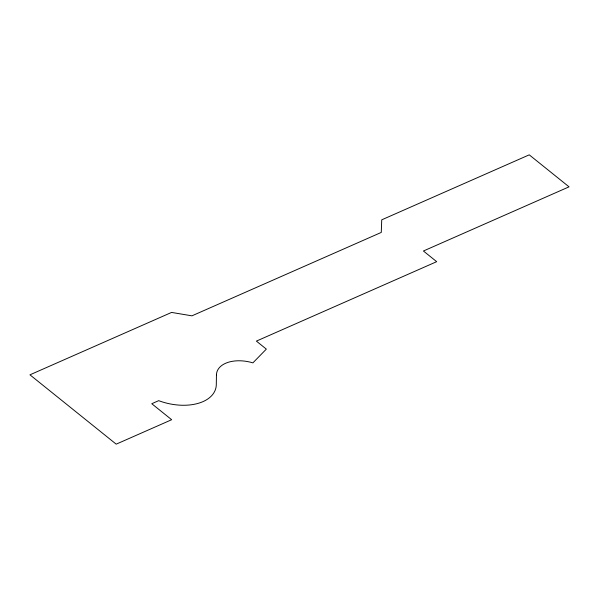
<?xml version="1.0" encoding="UTF-8"?>
<svg xmlns="http://www.w3.org/2000/svg" width="599" height="599" viewBox="0 0 599 599"><rect width="100%" height="100%" fill="white"/><g stroke="black" fill="none" stroke-linecap="round" stroke-linejoin="round"><path stroke-width="0.9" d="M216.441 375.034L216.299 384.543A43.914 26.304 13.8 0 1 158.698 400.664L151.764 403.719L171.666 419.719L116.191 444.159L29.95 374.824L171.576 312.423L191.935 315.838L381.278 232.419L381.728 219.833L529.246 154.842L569.05 186.843L423.418 251.003L436.686 261.673L256.387 341.108L266.338 349.112L252.898 362.867A30.227 18.105 13.8 0 0 216.441 375.034"/></g></svg>
